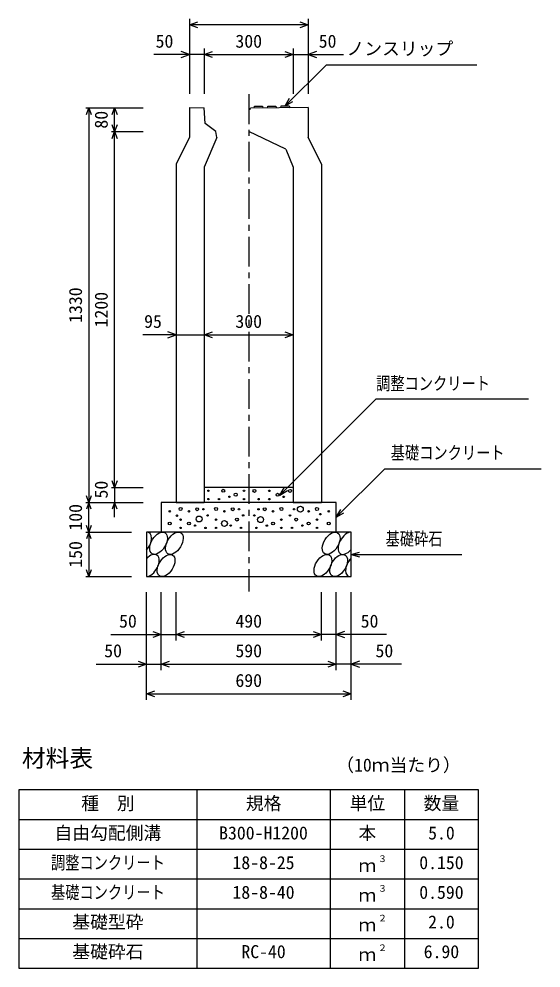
# Model space of a CAD drawing. Units: millimetres, scale not verified. Extents: x -16800 to 16800, y -5940 to 5940.
# Drawn here: x 5807 to 7568, y -3121 to 77 of the extents above; entities that cross this region are included whole.
import ezdxf
from ezdxf.enums import TextEntityAlignment as Align

# ---------------------------------------------------------------- set-up
doc = ezdxf.new("R2010")
doc.units = ezdxf.units.MM
doc.header["$LTSCALE"] = 20
doc.linetypes.add('CHAIN1', pattern=[8, 5, -1, 1, -1])
for name, color, linetype, lineweight in [('0-0_DIM', 7, 'Continuous', 25), ('0-2_HATCH', 6, 'Continuous', 25), ('0-3_HYO', 3, 'Continuous', 25), ('0-4_HYO2', 4, 'Continuous', 25), ('0-5_OUTLINE', 3, 'Continuous', 25), ('0-6_TXT', 7, 'Continuous', 25)]:
    doc.layers.add(name, color=color, linetype=linetype, lineweight=lineweight)
doc.styles.add('ＭＳ ゴシック', font='')
doc.styles.get('ＭＳ ゴシック').set_extended_font_data('MS Gothic')

msp = doc.modelspace()

# ---------------------------------------------------------------- linework, layer by layer
at = {"layer": '0-0_DIM'}
for p, q in [((6381.78, 77.25), (6381.78, -174.49)), ((6781.78, 77.25), (6781.78, -174.49)), ((6781.78, 57.25), (6381.78, 57.25)), ((6431.78, -22.75), (6431.78, -174.49)), ((6731.78, -22.75), (6731.78, -174.49)), ((6381.78, -42.75), (6262.12, -42.75)), ((6431.78, -42.75), (6381.78, -42.75)), ((6431.78, -42.75), (6731.78, -42.75)), ((6731.78, -42.75), (6781.78, -42.75)), ((6781.78, -42.75), (6901.45, -42.75)), ((6704.73, -215.73), (6842.4, -78.07)), ((7350.84, -78.07), (6842.4, -78.07)), ((6704.73, -215.73), (6719.73, -189.75)), ((6032.58, -221.96), (6225.91, -221.96)), ((6042.58, -221.96), (6042.58, -1551.96)), ((6129.25, -302.46), (6129.25, -221.96)), ((6704.73, -215.73), (6730.71, -200.73)), ((6119.25, -302.46), (6225.91, -302.46)), ((6129.25, -1501.96), (6129.25, -302.46)), ((6336.78, -986.96), (6224.8, -986.96)), ((6336.78, -986.96), (6431.78, -986.96)), ((6431.78, -986.96), (6731.78, -986.96)), ((7040.44, -1438.31), (6876.78, -1601.96)), ((7040.44, -1438.31), (7567.51, -1438.31)), ((6119.25, -1501.96), (6225.91, -1501.96)), ((6129.25, -1501.96), (6129.25, -1551.96)), ((6686.78, -1526.96), (6701.78, -1500.98)), ((6686.78, -1526.96), (6712.76, -1511.96)), ((6032.58, -1551.96), (6225.91, -1551.96)), ((6042.58, -1651.96), (6042.58, -1551.96)), ((6129.25, -1601.96), (6129.25, -1551.96)), ((6876.78, -1601.96), (6891.78, -1575.98)), ((6876.78, -1601.96), (6902.76, -1586.96)), ((6032.58, -1651.96), (6186.78, -1651.96)), ((6042.58, -1651.96), (6042.58, -1801.96)), ((6926.78, -1726.96), (6955.76, -1719.2)), ((6926.78, -1726.96), (7300.68, -1726.96)), ((6926.78, -1726.96), (6955.76, -1734.73)), ((6032.58, -1801.96), (6186.78, -1801.96)), ((6236.78, -2216.98), (6236.78, -1854.63)), ((6286.78, -2116.98), (6286.78, -1854.63)), ((6336.78, -2016.98), (6336.78, -1854.63)), ((6826.78, -2016.98), (6826.78, -1854.63)), ((6876.78, -2116.98), (6876.78, -1854.63)), ((6926.78, -2216.98), (6926.78, -1854.63)), ((6116.78, -1996.98), (6336.78, -1996.98)), ((6336.78, -1996.98), (6826.78, -1996.98)), ((7046.78, -1996.98), (6826.78, -1996.98)), ((6066.78, -2096.98), (6286.78, -2096.98)), ((6286.78, -2096.98), (6876.78, -2096.98)), ((7096.78, -2096.98), (6876.78, -2096.98)), ((6236.78, -2196.98), (6926.78, -2196.98))]:
    msp.add_line(p, q, dxfattribs=at)
at = {"layer": '0-0_DIM', "linetype": 'CHAIN1'}
msp.add_line((6581.78, -176.66), (6581.78, -1851.96), dxfattribs=at)
at = {"layer": '0-0_DIM'}
for points in [[(6410.01, 46.99), (6381.82, 57.25), (6410.01, 67.51)], [(6753.63, 67.51), (6781.82, 57.25), (6753.63, 46.99)], [(6353.59, -53.01), (6381.78, -42.75), (6353.59, -32.49)], [(6459.97, -53.01), (6431.78, -42.75), (6459.97, -32.49)], [(6703.67, -32.49), (6731.86, -42.75), (6703.67, -53.01)], [(6809.9, -32.49), (6781.71, -42.75), (6809.9, -53.01)], [(6034.37, -244.51), (6042.58, -221.96), (6050.79, -244.51)], [(6121.04, -244.51), (6129.25, -221.96), (6137.46, -244.51)], [(6137.46, -279.91), (6129.25, -302.46), (6121.04, -279.91)], [(6121.04, -325.01), (6129.25, -302.46), (6137.46, -325.01)], [(6308.59, -997.22), (6336.78, -986.96), (6308.59, -976.7)], [(6459.97, -997.22), (6431.78, -986.96), (6459.97, -976.7)], [(6703.59, -976.7), (6731.78, -986.96), (6703.59, -997.22)], [(6686.78, -1526.96), (7011.25, -1202.5), (7524.8, -1202.5)], [(6137.46, -1479.41), (6129.25, -1501.96), (6121.04, -1479.41)], [(6050.79, -1529.41), (6042.58, -1551.96), (6034.37, -1529.41)], [(6050.79, -1574.51), (6042.58, -1551.96), (6034.37, -1574.51)], [(6137.46, -1574.51), (6129.25, -1551.96), (6121.04, -1574.51)], [(6050.79, -1629.41), (6042.58, -1651.96), (6034.37, -1629.41)], [(6050.79, -1674.51), (6042.58, -1651.96), (6034.37, -1674.51)], [(6050.79, -1779.41), (6042.58, -1801.96), (6034.37, -1779.41)], [(6258.59, -1986.72), (6286.78, -1996.98), (6258.59, -2007.24)], [(6364.97, -2007.24), (6336.78, -1996.98), (6364.97, -1986.72)], [(6798.59, -1986.72), (6826.78, -1996.98), (6798.59, -2007.24)], [(6904.97, -1986.72), (6876.78, -1996.98), (6904.97, -2007.24)], [(6208.59, -2086.72), (6236.78, -2096.98), (6208.59, -2107.24)], [(6314.97, -2107.24), (6286.78, -2096.98), (6314.97, -2086.72)], [(6848.59, -2086.72), (6876.78, -2096.98), (6848.59, -2107.24)], [(6954.97, -2086.72), (6926.78, -2096.98), (6954.97, -2107.24)], [(6264.97, -2207.24), (6236.78, -2196.98), (6264.97, -2186.72)], [(6898.59, -2186.72), (6926.78, -2196.98), (6898.59, -2207.24)]]:
    msp.add_lwpolyline(points, dxfattribs=at)
at = {"layer": '0-2_HATCH'}
for p, q in [((6599.78, -223.28), (6601.23, -216.77)), ((6601.23, -216.77), (6628.23, -216.5)), ((6628.23, -216.5), (6629.78, -222.98)), ((6644.78, -222.83), (6646.23, -216.32)), ((6689.78, -222.38), (6691.28, -215.87)), ((6691.23, -215.87), (6718.23, -215.6)), ((6718.23, -215.6), (6719.78, -222.08))]:
    msp.add_line(p, q, dxfattribs=at)
msp.add_lwpolyline([(6646.23, -216.32), (6673.23, -216.05), (6674.78, -222.53)], dxfattribs=at)
for centre, radius in [((6445.75, -1512.65), 2.5), ((6495.66, -1512.65), 5), ((6516.69, -1532.78), 2.5), ((6537.71, -1525.78), 5), ((6565.75, -1512.65), 2.5), ((6600.92, -1512.93), 5), ((6650.82, -1512.93), 2.5), ((6678.86, -1526.06), 5), ((6699.89, -1533.07), 2.5), ((6720.92, -1512.93), 5), ((6445.75, -1540.66), 2.5), ((6481.64, -1540.66), 2.5), ((6565.75, -1540.66), 2.5), ((6614.94, -1540.95), 2.5), ((6650.82, -1540.95), 2.5), ((6755.74, -1574.78), 10), ((6315.47, -1581.79), 2.5), ((6339.33, -1596.7), 2.5), ((6351.75, -1573.91), 5), ((6379.79, -1581.79), 2.5), ((6407.82, -1574.78), 5), ((6414.36, -1607.8), 10), ((6428.86, -1574.78), 2.5), ((6442.87, -1595.79), 2.5), ((6471.75, -1573.91), 5), ((6499.79, -1581.79), 2.5), ((6527.82, -1574.78), 5), ((6548.86, -1574.78), 2.5), ((6562.87, -1595.79), 2.5), ((6600.69, -1595.79), 2.5), ((6614.71, -1574.78), 2.5), ((6635.74, -1574.78), 5), ((6663.78, -1581.79), 2.5), ((6691.82, -1573.91), 5), ((6720.69, -1595.79), 2.5), ((6734.71, -1574.78), 2.5), ((6783.78, -1581.79), 2.5), ((6811.82, -1573.91), 5), ((6823.16, -1591.48), 2.5), ((6851.72, -1581.79), 2.5), ((6315.47, -1622.93), 5), ((6351.75, -1609.8), 2.5), ((6379.79, -1622.93), 5), ((6400.82, -1629.94), 2.5), ((6471.75, -1609.8), 2.5), ((6499.79, -1622.93), 10), ((6520.82, -1629.94), 2.5), ((6541.84, -1609.8), 5), ((6621.72, -1609.8), 10), ((6642.75, -1629.94), 2.5), ((6663.78, -1622.93), 5), ((6691.82, -1609.8), 2.5), ((6741.72, -1609.8), 5), ((6762.75, -1629.94), 2.5), ((6783.78, -1622.93), 5), ((6811.82, -1609.8), 2.5), ((6851.72, -1622.93), 5), ((6351.75, -1637.81), 2.5), ((6435.86, -1637.81), 2.5), ((6471.75, -1637.81), 2.5), ((6555.86, -1637.81), 2.5), ((6607.7, -1637.81), 2.5), ((6691.82, -1637.81), 2.5), ((6727.7, -1637.81), 2.5), ((6811.82, -1637.81), 2.5)]:
    msp.add_circle(centre, radius, dxfattribs=at)
for centre, start_param, end_param in [((6224.42, -1689.48), 4.385593, 6.6745444), ((6912.92, -1689.48), 0.3357715, 4.4411806), ((6249.74, -1764.47), 3.5111464, 7.548991), ((6938.25, -1764.47), 1.2110787, 3.5658734)]:
    msp.add_ellipse(centre, major_axis=(21.81, 35.31), ratio=0.5792, start_param=start_param, end_param=end_param, dxfattribs=at)
for centre in [(6277.63, -1689.48), (6330.84, -1689.48), (6859.72, -1689.48), (6302.95, -1764.47), (6831.83, -1764.47), (6885.04, -1764.47)]:
    msp.add_ellipse(centre, major_axis=(21.81, 35.31), ratio=0.5792, dxfattribs=at)
at = {"layer": '0-3_HYO'}
for p, q in [((6406.78, -2520.92), (6406.78, -3120.92)), ((6856.78, -2520.92), (6856.78, -3120.92)), ((7106.78, -2520.92), (7106.78, -3120.92)), ((5806.78, -2620.92), (7356.78, -2620.92))]:
    msp.add_line(p, q, dxfattribs=at)
msp.add_lwpolyline([(5806.78, -3120.92), (7356.78, -3120.92), (7356.78, -2520.92), (5806.78, -2520.92)], close=True, dxfattribs=at)
at = {"layer": '0-4_HYO2'}
for p, q in [((5806.78, -2720.92), (7356.78, -2720.92)), ((5806.78, -2820.92), (7356.78, -2820.92)), ((5806.78, -2920.92), (7356.78, -2920.92)), ((5806.78, -3020.92), (7356.78, -3020.92))]:
    msp.add_line(p, q, dxfattribs=at)
at = {"layer": '0-5_OUTLINE'}
for p, q in [((6381.78, -221.46), (6431.78, -221.96)), ((6781.78, -221.46), (6587.78, -223.4)), ((6781.78, -221.46), (6781.78, -321.46)), ((6706.58, -361.96), (6581.78, -301.96)), ((6473.78, -321.96), (6431.78, -421.96)), ((6826.78, -411.46), (6781.78, -321.46)), ((6706.58, -361.96), (6731.78, -421.96)), ((6336.78, -411.46), (6336.78, -1551.96)), ((6826.78, -411.46), (6826.78, -1551.96)), ((6431.78, -421.96), (6431.78, -1551.96)), ((6731.78, -421.96), (6731.78, -1551.96)), ((6731.78, -1501.96), (6431.78, -1501.96)), ((6336.78, -1551.96), (6431.78, -1551.96)), ((6731.78, -1551.96), (6826.78, -1551.96))]:
    msp.add_line(p, q, dxfattribs=at)
for points in [[(6381.78, -221.46), (6381.78, -321.46), (6336.78, -411.46)], [(6473.78, -321.96), (6470.78, -301.96), (6434.78, -274.83), (6431.78, -221.96)], [(6581.78, -226.66), (6586.28, -226.66), (6587.78, -223.4)], [(6876.78, -1651.96), (6876.78, -1551.96), (6286.78, -1551.96), (6286.78, -1651.96)]]:
    msp.add_lwpolyline(points, dxfattribs=at)
msp.add_lwpolyline([(6236.78, -1801.96), (6926.78, -1801.96), (6926.78, -1651.96), (6236.78, -1651.96)], close=True, dxfattribs=at)

# ---------------------------------------------------------------- texts
at = {"layer": '0-0_DIM', "style": 'ＭＳ ゴシック'}
for s, p in [('50', (6267.6, -32.75)), ('300', (6536.78, -32.75)), ('50', (6817.7, -32.75)), ('ノンスリップ', (6911.3, -57.89)), ('95', (6228.89, -976.96)), ('300', (6536.71, -976.96)), ('50', (6144.34, -1986.98)), ('490', (6536.78, -1986.98)), ('50', (6959.22, -1986.98)), ('50', (6094.34, -2086.98)), ('590', (6536.78, -2086.98)), ('50', (7009.22, -2086.98)), ('690', (6536.78, -2186.98))]:
    msp.add_text(s, height=43.99, dxfattribs=at).set_placement(p, align=Align.BOTTOM_LEFT)
for s, p in [('80', (6119.25, -292.21)), ('1330', (6032.58, -946.96)), ('1200', (6119.25, -962.21)), ('50', (6119.25, -1538.63)), ('100', (6032.58, -1646.96)), ('150', (6032.58, -1771.96))]:
    msp.add_text(s, height=43.99, rotation=90, dxfattribs=at).set_placement(p, align=Align.BOTTOM_LEFT)
at = {"layer": '0-0_DIM', "style": 'ＭＳ ゴシック', "width": 0.8}
for s, p in [('調整コンクリート', (7011.25, -1186.07)), ('基礎コンクリート', (7060.44, -1419.57)), ('基礎砕石', (7043.1, -1709.79))]:
    msp.add_text(s, height=43.99, dxfattribs=at).set_placement(p, align=Align.BOTTOM_LEFT)
at = {"layer": '0-6_TXT', "style": 'ＭＳ ゴシック'}
for s, height, p in [('材料表', 58.65, (5816.78, -2460.92)), ('（10ｍ当たり）', 43.99, (6876.78, -2471.93)), ('種\u3000別', 43.99, (6016.78, -2600.92)), ('規格', 43.99, (6571.78, -2600.92)), ('単位', 43.99, (6921.78, -2600.92)), ('数量', 43.99, (7171.78, -2600.92)), ('自由勾配側溝', 43.99, (5926.78, -2700.92)), ('B300-H1200', 43.99, (6481.78, -2700.92)), ('本', 43.99, (6951.78, -2700.92)), ('5.0', 43.99, (7186.78, -2700.92)), ('18-8-25', 43.99, (6526.78, -2800.92)), ('３', 21.99, (7017.32, -2770.56)), ('0.150', 43.99, (7156.78, -2800.92)), ('ｍ', 43.99, (6951.78, -2810.92)), ('18-8-40', 43.99, (6526.78, -2900.92)), ('３', 21.99, (7017.32, -2870.56)), ('0.590', 43.99, (7156.78, -2900.92)), ('ｍ', 43.99, (6951.78, -2910.92)), ('基礎型砕', 43.99, (5986.78, -3000.92)), ('２', 21.99, (7017.32, -2970.56)), ('ｍ', 43.99, (6951.78, -3010.92)), ('2.0', 43.99, (7186.78, -3000.92)), ('基礎砕石', 43.99, (5986.78, -3100.92)), ('RC-40', 43.99, (6556.78, -3100.92)), ('ｍ', 43.99, (6951.78, -3110.92)), ('２', 21.99, (7017.32, -3070.56)), ('6.90', 43.99, (7171.78, -3100.92))]:
    msp.add_text(s, height=height, dxfattribs=at).set_placement(p, align=Align.BOTTOM_LEFT)
at = {"layer": '0-6_TXT', "style": 'ＭＳ ゴシック', "width": 0.8}
for s, p in [('調整コンクリート', (5914.78, -2800.92)), ('基礎コンクリート', (5914.78, -2900.92))]:
    msp.add_text(s, height=43.99, dxfattribs=at).set_placement(p, align=Align.BOTTOM_LEFT)

doc.saveas('drawing.dxf')
